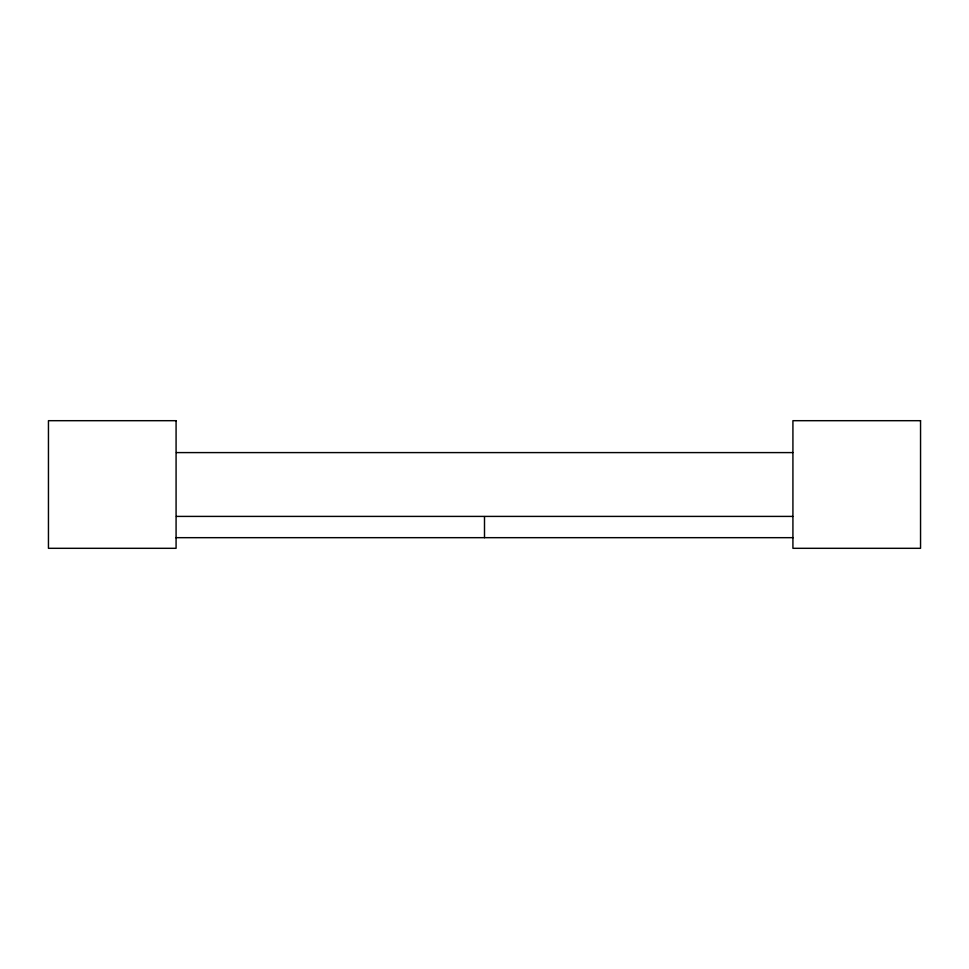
<?xml version="1.0" encoding="UTF-8"?>
<svg xmlns="http://www.w3.org/2000/svg" width="969" height="969" viewBox="0 0 969 969"><rect width="100%" height="100%" fill="white"/><g stroke="black" fill="none" stroke-linecap="round" stroke-linejoin="round"><path stroke-width="1.45" d="M176.443 452.596L792.775 452.596M176.443 516.404L792.775 516.404M175.813 537.674L793.187 537.674M484.5 516.598L484.5 537.674M176.079 420.691L48.45 420.691L48.45 548.309L176.079 548.309L176.079 420.691M920.55 420.691L792.921 420.691L792.921 548.309L920.55 548.309L920.55 420.691"/></g></svg>
